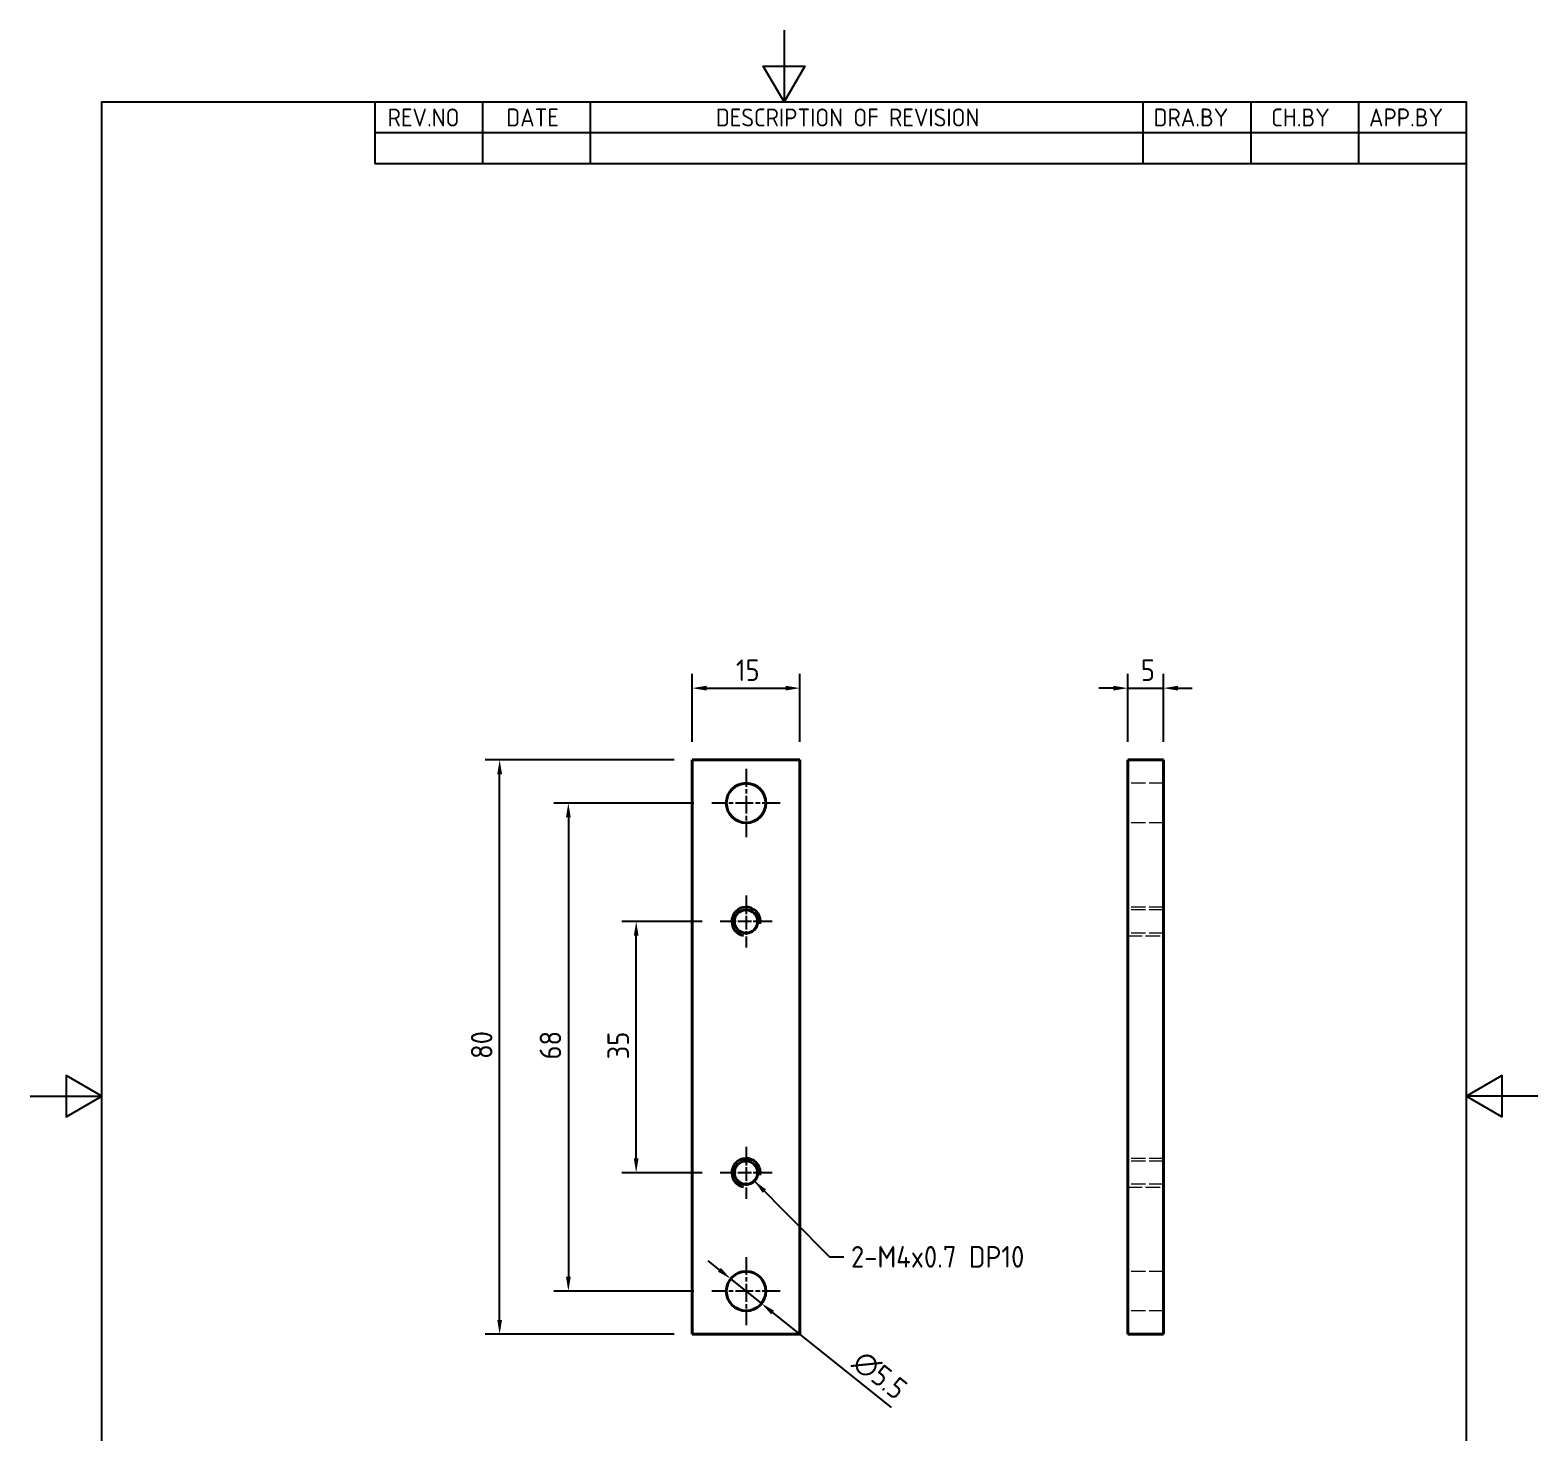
# Model space of a CAD drawing. Header units: millimetres. Extents: x 0 to 210, y 0 to 297.
# Drawn here: x 0 to 210, y 101.7 to 297 of the extents above; entities that cross this region are included whole.
import ezdxf

# ---------------------------------------------------------------- set-up
doc = ezdxf.new("R2010")
doc.units = ezdxf.units.MM
doc.linetypes.add('CHAIN', pattern=[0.35429999999999995, 0.2362, -0.0295, 0.0591, -0.0295])
doc.linetypes.add('DASHED', pattern=[0.2067, 0.1654, -0.0413])
doc.layers.get('0').update_dxf_attribs({"color": 3, "lineweight": 25})
for name, color, linetype, lineweight in [('가려진 것(ISO)', 2, 'DASHED', 18), ('가시적인 것(ISO)', 3, 'Continuous', 40), ('가시적인 좁은 것(ISO)', 3, 'Continuous', 35), ('경계(ISO)', 7, 'Continuous', 25), ('기호(ISO)', 5, 'Continuous', 25), ('중심 표식(ISO)', 1, 'Continuous', 25), ('치수(ISO)', 2, 'Continuous', 25)]:
    doc.layers.add(name, color=color, linetype=linetype, lineweight=lineweight)
doc.styles.add('ISO Proportiona M2B', font='isocp.shx')
doc.styles.add('치수 텍스트_PSTEK_POSCO', font='isocp.shx')
doc.dimstyles.new('치수_PSTEK_POSCO', dxfattribs={"dimtxt": 3, "dimasz": 2, "dimexe": 2, "dimexo": 2.5, "dimgap": 1, "dimtad": 1, "dimrnd": 1e-08, "dimdsep": 46, "dimtxsty": '치수 텍스트_PSTEK_POSCO', "dimcen": 0.09, "dimdle": 10, "dimclrd": 7, "dimclre": 7, "dimclrt": 2, "dimadec": 1, "dimazin": 2, "dimtfac": 1, "dimtmove": 0, "dimatfit": 3, "dimfxl": 0, "dimtolj": 1, "dimlwd": -1, "dimlwe": -1, "dimarcsym": 0})
doc.dimstyles.new('치수_PSTEK_POSCO$7', dxfattribs={"dimtxt": 3, "dimasz": 2, "dimexe": 2, "dimexo": 2.5, "dimgap": 1, "dimtad": 1, "dimrnd": 1e-08, "dimdsep": 46, "dimtxsty": '치수 텍스트_PSTEK_POSCO', "dimcen": 0.09, "dimdle": 10, "dimclrd": 7, "dimclre": 7, "dimclrt": 2, "dimadec": 1, "dimazin": 2, "dimtfac": 1, "dimtmove": 0, "dimatfit": 3, "dimfxl": 0, "dimtolj": 1, "dimlwd": -1, "dimlwe": -1, "dimarcsym": 0})

# ---------------------------------------------------------------- blocks, each defined once
blk = doc.blocks.new('경계 Default Border')
at = {"layer": '경계(ISO)', "flags": 128}
for points in [[(105, 297.0000076293945), (105, 287.0000076293945), (102.1132469177246, 292.0000076293945), (107.8867530822754, 292.0000076293945), (105, 287.0000076293945)], [(10, 10), (10, 287.0000076293945), (200, 287.0000076293945), (200, 10), (10, 10)], [(0, 148.5000038146973), (10, 148.5000038146973), (5, 151.3867473602295), (5, 145.6132507324219), (10, 148.5000038146973)], [(210, 148.5000038146973), (200, 148.5000038146973), (205, 151.3867473602295), (205, 145.6132507324219), (200, 148.5000038146973)]]:
    blk.add_lwpolyline(points, dxfattribs=at)
blk = doc.blocks.new('*D21')
at = {"layer": 'Defpoints', "color": 0, "transparency": 16777216}
for p in [(84.41045336607385, 172.8362390941422), (96.09259640605856, 172.8362390941422), (96.09259640605856, 137.8362390941422)]:
    blk.add_point(p, dxfattribs=at)
at = {"layer": '치수(ISO)', "color": 7, "transparency": 16777216}
for p, q in [((93.59259640605856, 172.8362390941422), (82.41045336607385, 172.8362390941422)), ((84.41045336607384, 139.8362390941422), (84.41045336607385, 170.8362390941422)), ((93.59259640605856, 137.8362390941422), (82.41045336607384, 137.8362390941422))]:
    blk.add_line(p, q, dxfattribs=at)
for points in [[(84.07712003274052, 170.8362390941422), (84.74378669940718, 170.8362390941422), (84.41045336607385, 172.8362390941422)], [(84.07712003274051, 139.8362390941422), (84.74378669940717, 139.8362390941422), (84.41045336607384, 137.8362390941422)]]:
    blk.add_solid(points, dxfattribs=at)
at = {"layer": '치수(ISO)', "color": 2, "transparency": 16777216, "insert": (81.91045336607382, 153.6241070597863), "char_height": 3, "attachment_point": 4, "rotation": 90, "style": '치수 텍스트_PSTEK_POSCO'}
blk.add_mtext('\\A1;35', dxfattribs=at)
blk = doc.blocks.new('*D22')
at = {"layer": 'Defpoints', "color": 0, "transparency": 16777216}
for p in [(94.96359640605854, 189.3362390941424), (74.96359640605858, 121.3362390941423), (94.96359640605857, 121.3362390941423)]:
    blk.add_point(p, dxfattribs=at)
at = {"layer": '치수(ISO)', "color": 7, "transparency": 16777216}
for p, q in [((92.46359640605854, 189.3362390941424), (72.9635964060586, 189.3362390941424)), ((74.9635964060586, 187.3362390941424), (74.96359640605858, 123.3362390941423)), ((92.46359640605857, 121.3362390941423), (72.96359640605858, 121.3362390941423))]:
    blk.add_line(p, q, dxfattribs=at)
for points in [[(74.63026307272527, 187.3362390941424), (75.29692973939193, 187.3362390941424), (74.9635964060586, 189.3362390941424)], [(74.63026307272526, 123.3362390941423), (75.29692973939191, 123.3362390941423), (74.96359640605858, 121.3362390941423)]]:
    blk.add_solid(points, dxfattribs=at)
at = {"layer": '치수(ISO)', "color": 2, "transparency": 16777216, "insert": (72.46359640605857, 153.5964753146148), "char_height": 3, "attachment_point": 4, "rotation": 90, "style": '치수 텍스트_PSTEK_POSCO'}
blk.add_mtext('\\A1;68', dxfattribs=at)
blk = doc.blocks.new('*D23')
at = {"layer": 'Defpoints', "color": 0, "transparency": 16777216}
for p in [(65.39126480079892, 195.3362390941423), (92.21359640605854, 195.3362390941423), (92.21359640605854, 115.3362390941423)]:
    blk.add_point(p, dxfattribs=at)
at = {"layer": '치수(ISO)', "color": 7, "transparency": 16777216}
for p, q in [((89.71359640605854, 195.3362390941423), (63.39126480079892, 195.3362390941424)), ((65.39126480079891, 117.3362390941423), (65.39126480079892, 193.3362390941423)), ((89.71359640605854, 115.3362390941423), (63.39126480079891, 115.3362390941423))]:
    blk.add_line(p, q, dxfattribs=at)
for points in [[(65.0579314674656, 193.3362390941423), (65.72459813413225, 193.3362390941423), (65.39126480079892, 195.3362390941423)], [(65.05793146746558, 117.3362390941423), (65.72459813413224, 117.3362390941423), (65.39126480079891, 115.3362390941423)]]:
    blk.add_solid(points, dxfattribs=at)
at = {"layer": '치수(ISO)', "color": 2, "transparency": 16777216, "insert": (62.89126480079889, 153.6850579917802), "char_height": 3, "attachment_point": 4, "rotation": 90, "style": '치수 텍스트_PSTEK_POSCO'}
blk.add_mtext('\\A1;80', dxfattribs=at)
blk = doc.blocks.new('*D24')
at = {"layer": 'Defpoints', "color": 0, "transparency": 16777216}
for p in [(107.2135964060585, 205.3362390941423), (92.21359640605854, 195.3362390941423), (107.2135964060585, 195.3362390941423)]:
    blk.add_point(p, dxfattribs=at)
at = {"layer": '치수(ISO)', "color": 7, "transparency": 16777216}
for p, q in [((92.21359640605854, 197.8362390941423), (92.21359640605854, 207.3362390941423)), ((107.2135964060585, 197.8362390941423), (107.2135964060585, 207.3362390941423)), ((94.21359640605854, 205.3362390941423), (105.2135964060585, 205.3362390941423))]:
    blk.add_line(p, q, dxfattribs=at)
for points in [[(94.21359640605854, 205.6695724274757), (94.21359640605854, 205.002905760809), (92.21359640605854, 205.3362390941423)], [(105.2135964060585, 205.6695724274757), (105.2135964060585, 205.002905760809), (107.2135964060585, 205.3362390941423)]]:
    blk.add_solid(points, dxfattribs=at)
at = {"layer": '치수(ISO)', "color": 2, "transparency": 16777216, "insert": (98.30146437170258, 207.8362390941423), "char_height": 3, "attachment_point": 4, "style": '치수 텍스트_PSTEK_POSCO'}
blk.add_mtext('\\A1;15', dxfattribs=at)
blk = doc.blocks.new('*D25')
at = {"layer": 'Defpoints', "color": 0, "transparency": 16777216}
for p in [(157.8715324698632, 205.3362390941423), (152.8715324698632, 195.3362390941423), (157.8715324698632, 195.3362390941423)]:
    blk.add_point(p, dxfattribs=at)
at = {"layer": '치수(ISO)', "color": 7, "transparency": 16777216}
for p, q in [((152.8715324698632, 197.8362390941423), (152.8715324698632, 207.3362390941423)), ((157.8715324698632, 197.8362390941423), (157.8715324698632, 207.3362390941423)), ((150.8715324698632, 205.3362390941423), (148.8715324698632, 205.3362390941423)), ((152.8715324698632, 205.3362390941423), (157.8715324698632, 205.3362390941423)), ((159.8715324698632, 205.3362390941423), (161.8715324698632, 205.3362390941423))]:
    blk.add_line(p, q, dxfattribs=at)
for points in [[(150.8715324698632, 205.6695724274757), (150.8715324698632, 205.002905760809), (152.8715324698632, 205.3362390941423)], [(159.8715324698632, 205.6695724274757), (159.8715324698632, 205.002905760809), (157.8715324698632, 205.3362390941423)]]:
    blk.add_solid(points, dxfattribs=at)
at = {"layer": '치수(ISO)', "color": 2, "transparency": 16777216, "insert": (154.7094004355072, 207.8362390941423), "char_height": 3, "attachment_point": 4, "style": '치수 텍스트_PSTEK_POSCO'}
blk.add_mtext('\\A1;5', dxfattribs=at)
blk = doc.blocks.new('*D26')
at = {"layer": 'Defpoints', "color": 0, "transparency": 16777216}
for p in [(97.56779056534666, 123.0561278387903), (101.8594022467711, 119.6163503494952)]:
    blk.add_point(p, dxfattribs=at)
at = {"layer": '치수(ISO)', "color": 7, "transparency": 16777216}
for p, q in [((96.00720449937411, 124.3069560167157), (94.44661843340157, 125.5577841946412)), ((97.56779056534666, 123.0561278387903), (101.8594022467711, 119.6163503494952)), ((103.4199883127437, 118.3655221715698), (119.9106453735049, 105.1480656186361))]:
    blk.add_line(p, q, dxfattribs=at)
for points in [[(96.21567586236169, 124.5670536943778), (95.79873313638653, 124.0468583390537), (97.56779056534666, 123.0561278387903)], [(103.6284596757312, 118.6256198492319), (103.2115169497561, 118.1054244939077), (101.8594022467711, 119.6163503494952)]]:
    blk.add_solid(points, dxfattribs=at)
at = {"layer": '치수(ISO)', "color": 2, "transparency": 16777216, "insert": (115.2129032482538, 112.1172860032316), "char_height": 3, "attachment_point": 4, "rotation": 321.2874130602433, "style": '치수 텍스트_PSTEK_POSCO'}
blk.add_mtext('\\A1;∅5.5', dxfattribs=at)

msp = doc.modelspace()

# ---------------------------------------------------------------- linework, layer by layer
at = {"layer": '가려진 것(ISO)', "ltscale": 12.09482383728027}
for p, q in [((157.871532469861, 192.0862390941423), (152.871532469861, 192.0862390941423)), ((157.871532469861, 186.5862390941423), (152.871532469861, 186.5862390941423)), ((157.871532469861, 174.8362390941422), (152.871532469861, 174.8362390941422)), ((157.871532469861, 174.4572390941422), (152.871532469861, 174.4572390941422)), ((157.871532469861, 171.2152390941422), (152.871532469861, 171.2152390941422)), ((152.871532469861, 170.8362390941423), (157.871532469861, 170.8362390941423)), ((157.871532469861, 139.8362390941422), (152.871532469861, 139.8362390941422)), ((157.871532469861, 139.4572390941422), (152.871532469861, 139.4572390941422)), ((157.871532469861, 136.2152390941422), (152.871532469861, 136.2152390941422)), ((152.871532469861, 135.8362390941422), (157.871532469861, 135.8362390941422)), ((157.871532469861, 124.0862390941423), (152.871532469861, 124.0862390941423)), ((157.871532469861, 118.5862390941423), (152.871532469861, 118.5862390941423))]:
    msp.add_line(p, q, dxfattribs=at)
at = {"layer": '가시적인 것(ISO)'}
for p, q in [((92.21359640605854, 195.3362390941423), (107.2135964060585, 195.3362390941423)), ((92.21359640605854, 115.3362390941423), (92.21359640605854, 195.3362390941423)), ((107.2135964060585, 195.3362390941423), (107.2135964060585, 115.3362390941423)), ((152.8715324698632, 195.3362390941423), (152.8715324698632, 115.3362390941423)), ((152.8715324698632, 195.3362390941423), (157.8715324698632, 195.3362390941423)), ((157.8715324698632, 195.3362390941423), (157.8715324698632, 115.3362390941424)), ((107.2135964060585, 115.3362390941423), (92.21359640605854, 115.3362390941423)), ((152.8715324698632, 115.3362390941423), (157.8715324698632, 115.3362390941424))]:
    msp.add_line(p, q, dxfattribs=at)
for centre, radius in [((99.71359640605854, 189.3362390941424), 2.75), ((99.71359640605856, 172.8362390941422), 1.621), ((99.71359640605856, 137.8362390941422), 1.621), ((99.71359640605854, 121.3362390941423), 2.75)]:
    msp.add_circle(centre, radius, dxfattribs=at)
at = {"layer": '가시적인 좁은 것(ISO)'}
for centre, start in [((99.71359640605856, 172.8362390941422), 350.0000000000024), ((99.71359640605856, 137.8362390941422), 350.0000000000019)]:
    msp.add_arc(centre, 2, start, 259.9999999999508, dxfattribs=at)
at = {"layer": '기호(ISO)'}
for p, q in [((48.00000000000001, 287.0000076293945), (200, 287.0000076293945)), ((48.00000000000001, 287.0000076293945), (48.00000000000001, 282.7200076293945)), ((63.00000000000001, 287.0000076293945), (63.00000000000001, 282.7200076293945)), ((78, 287.0000076293945), (78, 282.7200076293945)), ((155, 287.0000076293945), (155, 282.7200076293945)), ((170, 287.0000076293945), (170, 282.7200076293945)), ((185, 287.0000076293945), (185, 282.7200076293945)), ((200, 287.0000076293945), (200, 282.7200076293945)), ((48.00000000000001, 282.7200076293945), (200, 282.7200076293945)), ((48.00000000000001, 282.7200076293945), (48.00000000000001, 278.4400076293945)), ((63.00000000000001, 282.7200076293945), (63.00000000000001, 278.4400076293945)), ((78, 282.7200076293945), (78, 278.4400076293945)), ((155, 282.7200076293945), (155, 278.4400076293945)), ((170, 282.7200076293945), (170, 278.4400076293945)), ((185, 282.7200076293945), (185, 278.4400076293945)), ((200, 282.7200076293945), (200, 278.4400076293945)), ((48.00000000000001, 278.4400076293945), (200, 278.4400076293945))]:
    msp.add_line(p, q, dxfattribs=at)
at = {"layer": '중심 표식(ISO)', "linetype": 'CHAIN', "ltscale": 10.55637073516846}
for p, q in [((99.71359640605854, 194.0862390941424), (99.71359640605854, 184.5862390941423)), ((104.4635964060585, 189.3362390941424), (94.96359640605854, 189.3362390941424)), ((99.71359640605856, 126.0862390941423), (99.71359640605856, 116.5862390941423)), ((104.4635964060586, 121.3362390941423), (94.96359640605857, 121.3362390941423))]:
    msp.add_line(p, q, dxfattribs=at)
at = {"layer": '중심 표식(ISO)', "linetype": 'CHAIN', "ltscale": 8.047264099121094}
for p, q in [((99.71359640605856, 176.4572390941423), (99.71359640605856, 169.2152390941422)), ((103.3345964060586, 172.8362390941422), (96.09259640605856, 172.8362390941422)), ((99.71359640605856, 141.4572390941422), (99.71359640605856, 134.2152390941422)), ((103.3345964060586, 137.8362390941422), (96.09259640605856, 137.8362390941422))]:
    msp.add_line(p, q, dxfattribs=at)

# ---------------------------------------------------------------- block references
msp.add_blockref('경계 Default Border', (0, 0))

# ---------------------------------------------------------------- texts
at = {"layer": '기호(ISO)', "color": 2, "char_height": 2.5, "attachment_point": 7, "style": 'ISO Proportiona M2B'}
for s, insert in [('REV.NO', (49.7871163682308, 283.5831900503393)), ('DATE', (66.31423177283666, 283.5831900503393)), ('DESCRIPTION OF REVISION', (95.50702043336295, 283.5831900503393)), ('DRA.BY', (156.4757339553203, 283.5831900503393)), ('CH.BY', (172.8642915086116, 283.5831900503393)), ('APP.BY', (186.4777339604403, 283.5831900503393))]:
    msp.add_mtext(s, dxfattribs=dict(at, insert=insert))
at = {"layer": '기호(ISO)', "color": 2, "insert": (114.3314710749593, 126.114788734378), "char_height": 3.00000011920929, "width": 29.29963307380676, "attachment_point": 4, "line_spacing_factor": 0.5250000357627869, "style": '치수 텍스트_PSTEK_POSCO'}
msp.add_mtext('{2-M4x0.7 DP10}', dxfattribs=at)

# ---------------------------------------------------------------- dimensions: what is measured, and where the dimension line sits
at = {"layer": '치수(ISO)', "color": 7}
for base, p1, p2, angle, override, picture, middle in [((107.2135964060585, 205.3362390941423), (92.21359640605854, 195.3362390941423), (107.2135964060585, 195.3362390941423), 180, {"dimdec": 2, "dimtp": 0, "dimtm": -0, "dimtdec": 2, "dimtofl": 0, "dimatfit": 1}, '*D24', (99.71359640605854, 205.3362390941423)), ((157.8715324698632, 205.3362390941423), (152.8715324698632, 195.3362390941423), (157.8715324698632, 195.3362390941423), 180, {"dimdec": 2, "dimtp": 0, "dimtm": -0, "dimtdec": 2, "dimtofl": 1, "dimatfit": 1}, '*D25', (155.3715324698632, 205.3362390941423)), ((65.39126480079892, 195.3362390941423), (92.21359640605854, 115.3362390941423), (92.21359640605854, 195.3362390941423), 90, {"dimdec": 2, "dimtp": 0, "dimtm": -0, "dimtdec": 2, "dimtofl": 0, "dimatfit": 1}, '*D23', (65.3912648007989, 155.3362390941424)), ((74.96359640605858, 121.3362390941423), (94.96359640605854, 189.3362390941424), (94.96359640605857, 121.3362390941423), 90, {"dimdec": 2, "dimtp": 0, "dimtm": -0, "dimtdec": 2, "dimtofl": 0, "dimatfit": 1}, '*D22', (74.96359640605857, 155.3362390941424)), ((84.41045336607385, 172.8362390941422), (96.09259640605856, 137.8362390941422), (96.09259640605856, 172.8362390941422), 90, {"dimdec": 2, "dimtp": 0, "dimtm": -0, "dimtdec": 2, "dimtofl": 0, "dimatfit": 1}, '*D21', (84.41045336607382, 155.3362390941422))]:
    dim = msp.add_linear_dim(base=base, p1=p1, p2=p2, angle=angle, dimstyle='치수_PSTEK_POSCO', override=override, dxfattribs=at)
    dim.commit()
    dim.dimension.update_dxf_attribs({"geometry": picture, "text_midpoint": middle, "dimtype": 160})
dim = msp.add_diameter_dim_2p(p1=(97.56779056534666, 123.0561278387903), p2=(101.8594022467711, 119.6163503494952), dimstyle='치수_PSTEK_POSCO', override={"dimdec": 2, "dimlfac": 1.000000000000003, "dimtp": 0, "dimtm": -0, "dimtdec": 2, "dimatfit": 2}, dxfattribs=at)
dim.commit()
dim.dimension.update_dxf_attribs({"geometry": '*D26', "text_midpoint": (116.3898601831828, 107.9700165641824), "dimtype": 163})

# ---------------------------------------------------------------- leaders
at = {"layer": '기호(ISO)', "color": 7, "annotation_type": 0, "has_hookline": 1, "hookline_direction": 0, "text_width": 25.27854431156567}
msp.add_leader([(100.8598164983621, 136.690019001839), (111.3314710749593, 126.114788734378), (113.3314710749593, 126.114788734378)], dimstyle='치수_PSTEK_POSCO$7', override={"dimtad": 0}, dxfattribs=at)

doc.saveas('drawing.dxf')
